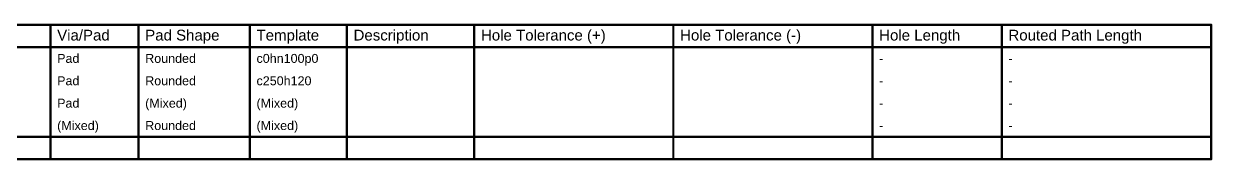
# Model space of a CAD drawing. Header units: inches. Extents: x -36 to 438, y -63 to 73.
# Drawn here: x 235.5 to 437.7, y 49.6 to 72.9 of the extents above; entities that cross this region are included whole.
import ezdxf

# ---------------------------------------------------------------- set-up
doc = ezdxf.new("R2010")
doc.units = ezdxf.units.IN
doc.layers.add('Drill Drawing', color=1, linetype='Continuous')
doc.styles.add('Arial', font='', dxfattribs={"height": 0.2})
doc.styles.get('Arial').set_extended_font_data('Arial')

msp = doc.modelspace()

# ---------------------------------------------------------------- linework, layer by layer
at = {"layer": 'Drill Drawing', "const_width": 0.381}
for points in [[(114.77, 72.68), (437.46, 72.68)], [(239.98, 49.82), (239.98, 72.68)], [(254.97, 49.82), (254.97, 72.68)], [(273.91, 49.82), (273.91, 72.68)], [(290.41, 49.82), (290.41, 72.68)], [(312.1, 49.82), (312.1, 72.68)], [(345.97, 49.82), (345.97, 72.68)], [(379.85, 49.82), (379.85, 72.68)], [(401.84, 49.82), (401.84, 72.68)], [(437.46, 49.82), (437.46, 72.68)], [(114.77, 68.87), (437.46, 68.87)], [(114.77, 53.63), (437.46, 53.63)], [(114.77, 49.82), (437.46, 49.82)]]:
    msp.add_lwpolyline(points, dxfattribs=at)
at = {"layer": 'Drill Drawing', "const_width": 0.191}
for points in [[(239.89, 72.68, 1), (240.08, 72.68, 1)], [(254.87, 72.68, 1), (255.06, 72.68, 1)], [(273.81, 72.68, 1), (274, 72.68, 1)], [(290.32, 72.68, 1), (290.51, 72.68, 1)], [(312, 72.68, 1), (312.19, 72.68, 1)], [(345.88, 72.68, 1), (346.07, 72.68, 1)], [(379.75, 72.68, 1), (379.94, 72.68, 1)], [(401.74, 72.68, 1), (401.93, 72.68, 1)], [(437.37, 72.68, 1), (437.56, 72.68, 1)], [(437.37, 72.68, 1), (437.56, 72.68, 1)], [(437.37, 68.87, 1), (437.56, 68.87, 1)], [(437.37, 53.63, 1), (437.56, 53.63, 1)], [(239.89, 49.82, 1), (240.08, 49.82, 1)], [(254.87, 49.82, 1), (255.06, 49.82, 1)], [(273.81, 49.82, 1), (274, 49.82, 1)], [(290.32, 49.82, 1), (290.51, 49.82, 1)], [(312, 49.82, 1), (312.19, 49.82, 1)], [(345.88, 49.82, 1), (346.07, 49.82, 1)], [(379.75, 49.82, 1), (379.94, 49.82, 1)], [(401.74, 49.82, 1), (401.93, 49.82, 1)], [(437.37, 49.82, 1), (437.56, 49.82, 1)], [(437.37, 49.82, 1), (437.56, 49.82, 1)]]:
    msp.add_lwpolyline(points, format="xyb", close=True, dxfattribs=at)

# ---------------------------------------------------------------- texts
at = {"layer": 'Drill Drawing', "style": 'Arial'}
for s, height, p in [('Via/Pad', 1.829, (241.13, 70.02)), ('Pad Shape', 1.829, (256.11, 70.02)), ('Template', 1.829, (275.05, 70.02)), ('Description', 1.8288, (291.56, 70.02)), ('Hole Tolerance (+)', 1.8288, (313.24, 70.02)), ('Hole Tolerance (-)', 1.8288, (347.12, 70.02)), ('Hole Length', 1.8288, (380.99, 70.02)), ('Routed Path Length', 1.8288, (402.98, 70.02)), ('Pad', 1.524, (241.13, 66.21)), ('Rounded', 1.524, (256.11, 66.21)), ('c0hn100p0', 1.524, (275.05, 66.21)), ('-', 1.52, (380.99, 66.21)), ('-', 1.52, (402.98, 66.21)), ('Pad', 1.524, (241.13, 62.4)), ('Rounded', 1.524, (256.11, 62.4)), ('c250h120', 1.524, (275.05, 62.4)), ('-', 1.52, (380.99, 62.4)), ('-', 1.52, (402.98, 62.4)), ('Pad', 1.524, (241.13, 58.59)), ('(Mixed)', 1.524, (256.11, 58.59)), ('(Mixed)', 1.524, (275.05, 58.59)), ('-', 1.52, (380.99, 58.59)), ('-', 1.52, (402.98, 58.59)), ('(Mixed)', 1.524, (241.13, 54.78)), ('Rounded', 1.524, (256.11, 54.78)), ('(Mixed)', 1.524, (275.05, 54.78)), ('-', 1.52, (380.99, 54.78)), ('-', 1.52, (402.98, 54.78))]:
    msp.add_text(s, height=height, dxfattribs=at).set_placement(p)

doc.saveas('drawing.dxf')
